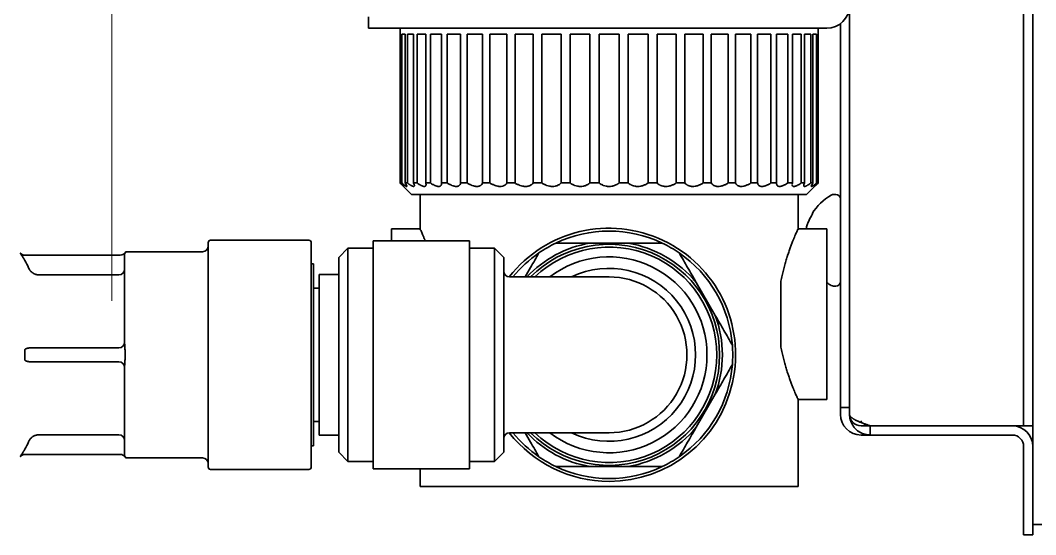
# Model space of a CAD drawing. Extents: x 6569 to 10251, y -294 to 3435.
# Drawn here: x 9313.2 to 9401.8, y 1276.5 to 1321.4 of the extents above; entities that cross this region are included whole.
import ezdxf

# ---------------------------------------------------------------- set-up
doc = ezdxf.new("R2010")
doc.units = 0
doc.header["$LTSCALE"] = 5
doc.layers.get('0').update_dxf_attribs({"linetype": 'CONTINUOUS', "lineweight": 0})
doc.layers.add('1', color=7, linetype='CONTINUOUS', true_color=0xffffff)

msp = doc.modelspace()

# ---------------------------------------------------------------- linework, layer by layer
at = {"color": 6}
msp.add_line((9321.164, 1396.926), (9321.164, 1296.926), dxfattribs=at)
at = {"layer": '1', "color": 7, "linetype": 'Continuous', "lineweight": 35}
for p, q in [((9401.564, 1277.426), (9401.564, 2216.326)), ((9385.564, 1423.726), (9385.564, 1287.026)), ((9400.764, 1421.726), (9400.764, 1288.026)), ((9343.564, 1321.726), (9343.564, 1320.726)), ((9384.764, 1321.126), (9384.764, 1289.626)), ((9375.564, 1320.726), (9343.564, 1320.726)), ((9346.314, 1320.726), (9346.314, 1320.226)), ((9346.314, 1320.226), (9346.377, 1320.226)), ((9346.316, 1307.226), (9346.316, 1320.226)), ((9346.377, 1320.226), (9346.377, 1307.226)), ((9346.461, 1307.226), (9346.461, 1320.226)), ((9346.461, 1320.226), (9346.763, 1320.226)), ((9346.763, 1320.226), (9346.763, 1307.226)), ((9346.958, 1307.226), (9346.958, 1320.226)), ((9346.958, 1320.226), (9347.497, 1320.226)), ((9347.497, 1320.226), (9347.497, 1307.226)), ((9347.798, 1307.226), (9347.798, 1320.226)), ((9347.798, 1320.226), (9348.562, 1320.226)), ((9348.562, 1320.226), (9348.562, 1307.226)), ((9348.964, 1307.226), (9348.964, 1320.226)), ((9348.964, 1320.226), (9349.939, 1320.226)), ((9349.939, 1320.226), (9349.939, 1307.226)), ((9350.434, 1307.226), (9350.434, 1320.226)), ((9350.434, 1320.226), (9351.601, 1320.226)), ((9351.601, 1320.226), (9351.601, 1307.226)), ((9352.179, 1307.226), (9352.179, 1320.226)), ((9352.179, 1320.226), (9353.514, 1320.226)), ((9353.514, 1320.226), (9353.514, 1307.226)), ((9354.165, 1307.226), (9354.165, 1320.226)), ((9354.165, 1320.226), (9355.643, 1320.226)), ((9355.643, 1320.226), (9355.643, 1307.226)), ((9356.354, 1307.226), (9356.354, 1320.226)), ((9356.354, 1320.226), (9357.946, 1320.226)), ((9357.946, 1320.226), (9357.946, 1307.226)), ((9358.702, 1307.226), (9358.702, 1320.226)), ((9358.702, 1320.226), (9360.377, 1320.226)), ((9360.377, 1320.226), (9360.377, 1307.226)), ((9361.164, 1320.226), (9362.89, 1320.226)), ((9361.164, 1307.226), (9361.164, 1320.226)), ((9362.89, 1320.226), (9362.89, 1307.226)), ((9363.693, 1307.226), (9363.693, 1320.226)), ((9363.693, 1320.226), (9365.436, 1320.226)), ((9365.436, 1320.226), (9365.436, 1307.226)), ((9366.238, 1307.226), (9366.238, 1320.226)), ((9366.238, 1320.226), (9367.964, 1320.226)), ((9367.964, 1320.226), (9367.964, 1307.226)), ((9368.751, 1307.226), (9368.751, 1320.226)), ((9368.751, 1320.226), (9370.427, 1320.226)), ((9370.427, 1320.226), (9370.427, 1307.226)), ((9371.183, 1307.226), (9371.183, 1320.226)), ((9371.183, 1320.226), (9372.775, 1320.226)), ((9372.775, 1320.226), (9372.775, 1307.226)), ((9373.485, 1307.226), (9373.485, 1320.226)), ((9373.485, 1320.226), (9374.963, 1320.226)), ((9374.963, 1320.226), (9374.963, 1307.226)), ((9383.564, 1320.726), (9375.564, 1320.726)), ((9375.614, 1307.226), (9375.614, 1320.226)), ((9375.614, 1320.226), (9376.949, 1320.226)), ((9376.949, 1320.226), (9376.949, 1307.226)), ((9377.528, 1307.226), (9377.528, 1320.226)), ((9377.528, 1320.226), (9378.694, 1320.226)), ((9378.694, 1320.226), (9378.694, 1307.226)), ((9379.19, 1307.226), (9379.19, 1320.226)), ((9379.19, 1320.226), (9380.164, 1320.226)), ((9380.164, 1320.226), (9380.164, 1307.226)), ((9380.567, 1307.226), (9380.567, 1320.226)), ((9380.567, 1320.226), (9381.331, 1320.226)), ((9381.331, 1320.226), (9381.331, 1307.226)), ((9381.632, 1307.226), (9381.632, 1320.226)), ((9381.632, 1320.226), (9382.171, 1320.226)), ((9382.171, 1320.226), (9382.171, 1307.226)), ((9382.365, 1307.226), (9382.365, 1320.226)), ((9382.365, 1320.226), (9382.668, 1320.226)), ((9382.668, 1320.226), (9382.668, 1307.226)), ((9382.752, 1307.226), (9382.752, 1320.226)), ((9382.813, 1320.226), (9382.752, 1320.226)), ((9382.813, 1320.226), (9382.813, 1307.226)), ((9382.814, 1320.226), (9382.814, 1320.726)), ((9346.377, 1307.226), (9346.461, 1307.226)), ((9346.452, 1307.089), (9347.314, 1306.226)), ((9346.763, 1307.226), (9346.958, 1307.226)), ((9347.497, 1307.226), (9347.798, 1307.226)), ((9348.562, 1307.226), (9348.964, 1307.226)), ((9349.939, 1307.226), (9350.434, 1307.226)), ((9351.601, 1307.226), (9352.179, 1307.226)), ((9353.514, 1307.226), (9354.165, 1307.226)), ((9355.643, 1307.226), (9356.354, 1307.226)), ((9357.946, 1307.226), (9358.702, 1307.226)), ((9360.377, 1307.226), (9361.164, 1307.226)), ((9362.89, 1307.226), (9363.693, 1307.226)), ((9365.436, 1307.226), (9366.238, 1307.226)), ((9367.964, 1307.226), (9368.751, 1307.226)), ((9370.427, 1307.226), (9371.183, 1307.226)), ((9372.775, 1307.226), (9373.485, 1307.226)), ((9374.963, 1307.226), (9375.614, 1307.226)), ((9376.949, 1307.226), (9377.528, 1307.226)), ((9378.694, 1307.226), (9379.19, 1307.226)), ((9380.164, 1307.226), (9380.567, 1307.226)), ((9381.331, 1307.226), (9381.632, 1307.226)), ((9381.814, 1306.226), (9382.671, 1307.083)), ((9382.171, 1307.226), (9382.365, 1307.226)), ((9382.668, 1307.226), (9382.752, 1307.226)), ((9347.314, 1306.226), (9364.564, 1306.226)), ((9348.064, 1306.226), (9348.064, 1303.13)), ((9364.564, 1306.226), (9381.814, 1306.226)), ((9381.064, 1303.13), (9381.064, 1306.226)), ((9384.364, 1306.226), (9384.164, 1306.226)), ((9382.286, 1304.526), (9382.319, 1304.526)), ((9348.107, 1303.226), (9345.564, 1303.226)), ((9345.564, 1303.226), (9345.564, 1302.176)), ((9383.564, 1303.226), (9381.021, 1303.226)), ((9383.564, 1303.226), (9383.564, 1288.326)), ((9329.564, 1302.026), (9329.564, 1282.426)), ((9338.364, 1302.226), (9329.764, 1302.226)), ((9338.564, 1292.226), (9338.564, 1302.026)), ((9341.764, 1301.526), (9340.964, 1300.726)), ((9341.764, 1301.526), (9341.764, 1282.926)), ((9343.964, 1301.526), (9341.764, 1301.526)), ((9343.964, 1302.176), (9343.964, 1282.276)), ((9352.364, 1302.176), (9343.964, 1302.176)), ((9352.364, 1292.226), (9352.364, 1302.176)), ((9354.564, 1301.526), (9352.364, 1301.526)), ((9354.564, 1282.926), (9354.564, 1301.526)), ((9355.364, 1300.726), (9354.564, 1301.526)), ((9366.23, 1301.976), (9362.899, 1301.976)), ((9313.158, 1301.103), (9313.158, 1301.112)), ((9321.89, 1300.926), (9313.548, 1300.926)), ((9322.264, 1293.282), (9322.264, 1300.963)), ((9322.3, 1301.131), (9322.3, 1301.14)), ((9329.064, 1301.226), (9322.464, 1301.226)), ((9340.964, 1283.726), (9340.964, 1300.726)), ((9355.364, 1292.226), (9355.364, 1300.726)), ((9338.764, 1300.176), (9338.564, 1300.176)), ((9338.764, 1292.226), (9338.764, 1300.176)), ((9321.764, 1299.201), (9314.806, 1299.201)), ((9340.964, 1299.226), (9339.264, 1299.226)), ((9364.564, 1299.026), (9355.864, 1299.026)), ((9339.264, 1298.051), (9338.764, 1298.051)), ((9373.841, 1295.659), (9372.175, 1298.543)), ((9379.564, 1292.903), (9379.564, 1298.649)), ((9384.164, 1298.226), (9384.364, 1298.226)), ((9313.548, 1291.817), (9313.548, 1292.636)), ((9321.764, 1292.826), (9313.991, 1292.826)), ((9322.3, 1292.646), (9322.3, 1291.807)), ((9338.564, 1282.426), (9338.564, 1292.226)), ((9338.764, 1284.276), (9338.764, 1292.226)), ((9352.364, 1282.276), (9352.364, 1292.226)), ((9355.364, 1283.726), (9355.364, 1292.226)), ((9313.991, 1291.626), (9321.764, 1291.626)), ((9322.264, 1283.49), (9322.264, 1291.171)), ((9384.764, 1287.626), (9384.764, 1289.626)), ((9372.175, 1285.909), (9373.841, 1288.793)), ((9381.021, 1288.326), (9383.564, 1288.326)), ((9381.064, 1280.726), (9381.064, 1288.422)), ((9384.764, 1287.126), (9384.764, 1287.626)), ((9385.564, 1287.626), (9384.764, 1287.626)), ((9400.764, 1286.026), (9400.764, 1288.026)), ((9338.764, 1286.401), (9339.264, 1286.401)), ((9384.764, 1287.026), (9384.764, 1287.126)), ((9386.564, 1286.026), (9387.364, 1286.026)), ((9387.364, 1286.026), (9387.364, 1285.226)), ((9387.364, 1286.026), (9399.764, 1286.026)), ((9400.764, 1286.026), (9399.764, 1286.026)), ((9400.764, 1286.026), (9401.564, 1286.026)), ((9314.806, 1285.251), (9321.764, 1285.251)), ((9339.264, 1285.226), (9340.964, 1285.226)), ((9355.864, 1285.426), (9364.564, 1285.426)), ((9386.564, 1285.226), (9387.364, 1285.226)), ((9387.364, 1285.226), (9399.764, 1285.226)), ((9338.564, 1284.276), (9338.764, 1284.276)), ((9400.764, 1284.226), (9400.764, 1278.526)), ((9313.158, 1283.34), (9313.158, 1283.35)), ((9313.548, 1283.526), (9321.89, 1283.526)), ((9322.3, 1283.312), (9322.3, 1283.322)), ((9322.464, 1283.226), (9329.064, 1283.226)), ((9340.964, 1283.726), (9341.764, 1282.926)), ((9341.764, 1282.926), (9343.964, 1282.926)), ((9352.364, 1282.926), (9354.564, 1282.926)), ((9354.564, 1282.926), (9355.364, 1283.726)), ((9329.764, 1282.226), (9338.364, 1282.226)), ((9343.964, 1282.276), (9352.364, 1282.276)), ((9348.064, 1282.276), (9348.064, 1280.726)), ((9362.899, 1282.476), (9366.23, 1282.476)), ((9381.064, 1280.726), (9348.064, 1280.726)), ((9400.764, 1276.526), (9400.764, 1278.526)), ((9401.564, 1277.426), (9401.564, 1276.526)), ((9401.564, 1277.426), (9403.364, 1277.426)), ((9400.764, 1276.526), (9401.564, 1276.526))]:
    msp.add_line(p, q, dxfattribs=at)
for centre, radius, start, end in [((9383.564, 1322.726), 2, 270, 0), ((9386.384, 1302.027), 4.8, 120.30118, 148.41865), ((9384.164, 1305.826), 0.4, 90, 120.30118), ((9384.364, 1305.826), 0.4, 0, 90), ((9364.564, 1292.226), 11.05, 270, 142.01436), ((9364.564, 1292.226), 10.8, 64.52563, 115.47437), ((9329.064, 1301.726), 0.5, 270, 0), ((9329.764, 1302.026), 0.2, 90, 180), ((9338.364, 1302.026), 0.2, 0, 90), ((9364.564, 1292.226), 9.891, 99.69258, 136.56894), ((9364.564, 1292.226), 9.65, 0, 135.20248), ((9364.564, 1292.226), 9.4, 0, 133.6669), ((9364.564, 1292.226), 10.8, 115.47437, 124.52563), ((9364.564, 1292.226), 9.891, 39.69258, 80.30742), ((9364.564, 1292.226), 10.8, 55.47437, 64.52563), ((9313.548, 1301.426), 0.5, 218.8492, 270), ((9321.89, 1301.426), 0.5, 270, 325.15009), ((9322.464, 1301.026), 0.2, 90, 145.15009), ((9364.564, 1292.226), 10.8, 124.52563, 140.97732), ((9364.564, 1292.226), 8.55, 0, 127.31624), ((9364.564, 1292.226), 10.8, 4.52563, 55.47437), ((9364.564, 1292.226), 7.55, 244.24876, 115.75125), ((9355.864, 1299.526), 0.5, 180, 270), ((9364.564, 1292.226), 6.8, 270, 90.00003), ((9386.384, 1302.425), 4.8, 234.01997, 239.69882), ((9384.164, 1298.626), 0.4, 239.69882, 270), ((9384.364, 1298.626), 0.4, 270, 0), ((9364.564, 1292.226), 9.891, 339.69258, 20.30742), ((9321.764, 1293.326), 0.5, 270, 0), ((9364.564, 1292.226), 10.8, 355.47437, 4.52563), ((9364.564, 1292.226), 9.65, 224.79752, 0), ((9364.564, 1292.226), 9.4, 226.3331, 0), ((9364.564, 1292.226), 8.55, 232.68376, 0), ((9321.764, 1291.126), 0.5, 0, 90), ((9364.564, 1292.226), 10.8, 304.52563, 355.47437), ((9386.564, 1287.026), 1.8, 180, 270), ((9386.564, 1287.026), 1, 180, 270), ((9364.564, 1292.226), 9.891, 279.69258, 320.30742), ((9399.764, 1284.226), 1.8, 0, 90), ((9355.864, 1284.926), 0.5, 90, 180), ((9364.564, 1292.226), 11.05, 217.97999, 270), ((9364.564, 1292.226), 10.8, 219.02268, 235.47437), ((9364.564, 1292.226), 9.891, 223.43106, 260.30742), ((9399.764, 1284.226), 1, 0, 90), ((9313.548, 1283.026), 0.5, 90, 141.1508), ((9321.89, 1283.026), 0.5, 34.84991, 90), ((9322.464, 1283.426), 0.2, 214.84991, 270), ((9329.064, 1282.726), 0.5, 0, 90), ((9364.564, 1292.226), 10.8, 235.47437, 244.52563), ((9364.564, 1292.226), 10.8, 295.47437, 304.52563), ((9329.764, 1282.426), 0.2, 180, 270), ((9338.364, 1282.426), 0.2, 270, 0), ((9364.564, 1292.226), 10.8, 244.52563, 295.47437)]:
    msp.add_arc(centre, radius, start, end, dxfattribs=at)
for centre, major_axis, start_param, end_param in [((9321.764, 1299.696), (0.5, 0), -1.570796, 0), ((9321.764, 1284.757), (-0.5, 0), 3.141593, 4.712389)]:
    msp.add_ellipse(centre, major_axis=major_axis, ratio=0.98933, start_param=start_param, end_param=end_param, dxfattribs=at)
for points, knots in [([(9346.316, 1307.226), (9346.359, 1307.182), (9346.399, 1307.142), (9346.453, 1307.088), (9346.47, 1307.071), (9346.494, 1307.047), (9346.502, 1307.039), (9346.517, 1307.024), (9346.524, 1307.017), (9346.558, 1306.984), (9346.58, 1306.963), (9346.604, 1306.941), (9346.611, 1306.936), (9346.618, 1306.93), (9346.62, 1306.929), (9346.623, 1306.927), (9346.624, 1306.926), (9346.628, 1306.926), (9346.624, 1306.933), (9346.611, 1306.951), (9346.608, 1306.955), (9346.601, 1306.964), (9346.59, 1306.979), (9346.576, 1306.996), (9346.553, 1307.023), (9346.541, 1307.038), (9346.514, 1307.07), (9346.499, 1307.087), (9346.451, 1307.142), (9346.416, 1307.182), (9346.377, 1307.226)], [0, 0, 0, 0, 0.125, 0.125, 0.1875, 0.1875, 0.21875, 0.21875, 0.25, 0.25, 0.375, 0.375, 0.4375, 0.4375, 0.46875, 0.46875, 0.5, 0.5, 0.625, 0.625, 0.65625, 0.65625, 0.6875, 0.75, 0.75, 0.8125, 0.8125, 0.875, 0.875, 1, 1, 1, 1]), ([(9346.461, 1307.226), (9346.511, 1307.182), (9346.559, 1307.142), (9346.626, 1307.088), (9346.647, 1307.071), (9346.678, 1307.047), (9346.689, 1307.039), (9346.709, 1307.024), (9346.718, 1307.017), (9346.765, 1306.984), (9346.797, 1306.963), (9346.837, 1306.941), (9346.85, 1306.936), (9346.865, 1306.93), (9346.87, 1306.929), (9346.879, 1306.927), (9346.883, 1306.926), (9346.901, 1306.926), (9346.909, 1306.933), (9346.91, 1306.951), (9346.91, 1306.955), (9346.909, 1306.964), (9346.906, 1306.979), (9346.899, 1306.996), (9346.888, 1307.023), (9346.88, 1307.038), (9346.863, 1307.07), (9346.853, 1307.087), (9346.82, 1307.142), (9346.794, 1307.182), (9346.763, 1307.226)], [0, 0, 0, 0, 0.125, 0.125, 0.1875, 0.1875, 0.21875, 0.21875, 0.25, 0.25, 0.375, 0.375, 0.4375, 0.4375, 0.46875, 0.46875, 0.5, 0.5, 0.625, 0.625, 0.65625, 0.65625, 0.6875, 0.75, 0.75, 0.8125, 0.8125, 0.875, 0.875, 1, 1, 1, 1]), ([(9346.958, 1307.226), (9347.015, 1307.182), (9347.069, 1307.142), (9347.148, 1307.088), (9347.174, 1307.071), (9347.211, 1307.047), (9347.224, 1307.039), (9347.248, 1307.024), (9347.26, 1307.017), (9347.318, 1306.984), (9347.36, 1306.963), (9347.416, 1306.941), (9347.433, 1306.936), (9347.457, 1306.93), (9347.465, 1306.929), (9347.479, 1306.927), (9347.486, 1306.926), (9347.518, 1306.926), (9347.537, 1306.933), (9347.552, 1306.951), (9347.555, 1306.955), (9347.559, 1306.964), (9347.565, 1306.979), (9347.567, 1306.996), (9347.566, 1307.023), (9347.564, 1307.038), (9347.557, 1307.07), (9347.553, 1307.087), (9347.535, 1307.142), (9347.518, 1307.182), (9347.497, 1307.226)], [0, 0, 0, 0, 0.125, 0.125, 0.1875, 0.1875, 0.21875, 0.21875, 0.25, 0.25, 0.375, 0.375, 0.4375, 0.4375, 0.46875, 0.46875, 0.5, 0.5, 0.625, 0.625, 0.65625, 0.65625, 0.6875, 0.75, 0.75, 0.8125, 0.8125, 0.875, 0.875, 1, 1, 1, 1]), ([(9347.798, 1307.226), (9347.86, 1307.182), (9347.921, 1307.142), (9348.009, 1307.088), (9348.039, 1307.071), (9348.082, 1307.047), (9348.096, 1307.039), (9348.124, 1307.024), (9348.138, 1307.017), (9348.207, 1306.984), (9348.258, 1306.963), (9348.328, 1306.941), (9348.35, 1306.936), (9348.382, 1306.93), (9348.392, 1306.929), (9348.412, 1306.927), (9348.421, 1306.926), (9348.466, 1306.926), (9348.496, 1306.933), (9348.526, 1306.951), (9348.531, 1306.955), (9348.541, 1306.964), (9348.555, 1306.979), (9348.565, 1306.996), (9348.575, 1307.023), (9348.579, 1307.038), (9348.583, 1307.07), (9348.583, 1307.087), (9348.581, 1307.142), (9348.574, 1307.182), (9348.562, 1307.226)], [0, 0, 0, 0, 0.125, 0.125, 0.1875, 0.1875, 0.21875, 0.21875, 0.25, 0.25, 0.375, 0.375, 0.4375, 0.4375, 0.46875, 0.46875, 0.5, 0.5, 0.625, 0.625, 0.65625, 0.65625, 0.6875, 0.75, 0.75, 0.8125, 0.8125, 0.875, 0.875, 1, 1, 1, 1]), ([(9348.964, 1307.226), (9349.03, 1307.182), (9349.096, 1307.142), (9349.193, 1307.088), (9349.225, 1307.071), (9349.273, 1307.047), (9349.289, 1307.039), (9349.321, 1307.024), (9349.336, 1307.017), (9349.414, 1306.984), (9349.473, 1306.963), (9349.556, 1306.941), (9349.583, 1306.936), (9349.622, 1306.93), (9349.634, 1306.929), (9349.659, 1306.927), (9349.671, 1306.926), (9349.728, 1306.926), (9349.768, 1306.933), (9349.811, 1306.951), (9349.819, 1306.955), (9349.835, 1306.964), (9349.857, 1306.979), (9349.875, 1306.996), (9349.895, 1307.023), (9349.904, 1307.038), (9349.919, 1307.07), (9349.925, 1307.087), (9349.938, 1307.142), (9349.941, 1307.182), (9349.939, 1307.226)], [0, 0, 0, 0, 0.125, 0.125, 0.1875, 0.1875, 0.21875, 0.21875, 0.25, 0.25, 0.375, 0.375, 0.4375, 0.4375, 0.46875, 0.46875, 0.5, 0.5, 0.625, 0.625, 0.65625, 0.65625, 0.6875, 0.75, 0.75, 0.8125, 0.8125, 0.875, 0.875, 1, 1, 1, 1]), ([(9350.434, 1307.226), (9350.503, 1307.182), (9350.572, 1307.142), (9350.676, 1307.088), (9350.71, 1307.071), (9350.762, 1307.047), (9350.779, 1307.039), (9350.814, 1307.024), (9350.831, 1307.017), (9350.916, 1306.984), (9350.981, 1306.963), (9351.076, 1306.941), (9351.107, 1306.936), (9351.152, 1306.93), (9351.167, 1306.929), (9351.196, 1306.927), (9351.21, 1306.926), (9351.279, 1306.926), (9351.329, 1306.933), (9351.384, 1306.951), (9351.395, 1306.955), (9351.415, 1306.964), (9351.444, 1306.979), (9351.47, 1306.996), (9351.501, 1307.023), (9351.515, 1307.038), (9351.54, 1307.07), (9351.551, 1307.087), (9351.58, 1307.142), (9351.593, 1307.182), (9351.601, 1307.226)], [0, 0, 0, 0, 0.125, 0.125, 0.1875, 0.1875, 0.21875, 0.21875, 0.25, 0.25, 0.375, 0.375, 0.4375, 0.4375, 0.46875, 0.46875, 0.5, 0.5, 0.625, 0.625, 0.65625, 0.65625, 0.6875, 0.75, 0.75, 0.8125, 0.8125, 0.875, 0.875, 1, 1, 1, 1]), ([(9352.179, 1307.226), (9352.25, 1307.182), (9352.321, 1307.142), (9352.429, 1307.088), (9352.465, 1307.071), (9352.519, 1307.047), (9352.538, 1307.039), (9352.574, 1307.024), (9352.593, 1307.017), (9352.683, 1306.984), (9352.755, 1306.963), (9352.859, 1306.941), (9352.893, 1306.936), (9352.944, 1306.93), (9352.961, 1306.929), (9352.993, 1306.927), (9353.009, 1306.926), (9353.088, 1306.926), (9353.146, 1306.933), (9353.213, 1306.951), (9353.226, 1306.955), (9353.251, 1306.964), (9353.288, 1306.979), (9353.321, 1306.996), (9353.361, 1307.023), (9353.38, 1307.038), (9353.415, 1307.07), (9353.431, 1307.087), (9353.474, 1307.142), (9353.497, 1307.182), (9353.514, 1307.226)], [0, 0, 0, 0, 0.125, 0.125, 0.1875, 0.1875, 0.21875, 0.21875, 0.25, 0.25, 0.375, 0.375, 0.4375, 0.4375, 0.46875, 0.46875, 0.5, 0.5, 0.625, 0.625, 0.65625, 0.65625, 0.6875, 0.75, 0.75, 0.8125, 0.8125, 0.875, 0.875, 1, 1, 1, 1]), ([(9354.165, 1307.226), (9354.236, 1307.182), (9354.308, 1307.142), (9354.418, 1307.088), (9354.455, 1307.071), (9354.511, 1307.047), (9354.53, 1307.039), (9354.568, 1307.024), (9354.587, 1307.017), (9354.682, 1306.984), (9354.758, 1306.963), (9354.869, 1306.941), (9354.906, 1306.936), (9354.962, 1306.93), (9354.98, 1306.929), (9355.016, 1306.927), (9355.034, 1306.926), (9355.121, 1306.926), (9355.186, 1306.933), (9355.263, 1306.951), (9355.278, 1306.955), (9355.308, 1306.964), (9355.351, 1306.979), (9355.39, 1306.996), (9355.44, 1307.023), (9355.463, 1307.038), (9355.507, 1307.07), (9355.528, 1307.087), (9355.584, 1307.142), (9355.616, 1307.182), (9355.643, 1307.226)], [0, 0, 0, 0, 0.125, 0.125, 0.1875, 0.1875, 0.21875, 0.21875, 0.25, 0.25, 0.375, 0.375, 0.4375, 0.4375, 0.46875, 0.46875, 0.5, 0.5, 0.625, 0.625, 0.65625, 0.65625, 0.6875, 0.75, 0.75, 0.8125, 0.8125, 0.875, 0.875, 1, 1, 1, 1]), ([(9356.354, 1307.226), (9356.423, 1307.182), (9356.494, 1307.142), (9356.604, 1307.088), (9356.642, 1307.071), (9356.699, 1307.047), (9356.718, 1307.039), (9356.757, 1307.024), (9356.776, 1307.017), (9356.874, 1306.984), (9356.951, 1306.963), (9357.069, 1306.941), (9357.108, 1306.936), (9357.166, 1306.93), (9357.186, 1306.929), (9357.224, 1306.927), (9357.243, 1306.926), (9357.337, 1306.926), (9357.409, 1306.933), (9357.495, 1306.951), (9357.511, 1306.955), (9357.544, 1306.964), (9357.593, 1306.979), (9357.638, 1306.996), (9357.695, 1307.023), (9357.723, 1307.038), (9357.775, 1307.07), (9357.8, 1307.087), (9357.869, 1307.142), (9357.91, 1307.182), (9357.946, 1307.226)], [0, 0, 0, 0, 0.125, 0.125, 0.1875, 0.1875, 0.21875, 0.21875, 0.25, 0.25, 0.375, 0.375, 0.4375, 0.4375, 0.46875, 0.46875, 0.5, 0.5, 0.625, 0.625, 0.65625, 0.65625, 0.6875, 0.75, 0.75, 0.8125, 0.8125, 0.875, 0.875, 1, 1, 1, 1]), ([(9358.702, 1307.226), (9358.768, 1307.182), (9358.838, 1307.142), (9358.946, 1307.088), (9358.983, 1307.071), (9359.04, 1307.047), (9359.059, 1307.039), (9359.098, 1307.024), (9359.117, 1307.017), (9359.215, 1306.984), (9359.294, 1306.963), (9359.414, 1306.941), (9359.454, 1306.936), (9359.515, 1306.93), (9359.535, 1306.929), (9359.576, 1306.927), (9359.596, 1306.926), (9359.694, 1306.926), (9359.771, 1306.933), (9359.863, 1306.951), (9359.882, 1306.955), (9359.918, 1306.964), (9359.97, 1306.979), (9360.02, 1306.996), (9360.085, 1307.023), (9360.116, 1307.038), (9360.176, 1307.07), (9360.204, 1307.087), (9360.285, 1307.142), (9360.334, 1307.182), (9360.377, 1307.226)], [0, 0, 0, 0, 0.125, 0.125, 0.1875, 0.1875, 0.21875, 0.21875, 0.25, 0.25, 0.375, 0.375, 0.4375, 0.4375, 0.46875, 0.46875, 0.5, 0.5, 0.625, 0.625, 0.65625, 0.65625, 0.6875, 0.75, 0.75, 0.8125, 0.8125, 0.875, 0.875, 1, 1, 1, 1]), ([(9361.164, 1307.226), (9361.227, 1307.182), (9361.293, 1307.142), (9361.397, 1307.088), (9361.433, 1307.071), (9361.488, 1307.047), (9361.507, 1307.039), (9361.545, 1307.024), (9361.564, 1307.017), (9361.66, 1306.984), (9361.738, 1306.963), (9361.859, 1306.941), (9361.9, 1306.936), (9361.962, 1306.93), (9361.983, 1306.929), (9362.024, 1306.927), (9362.044, 1306.926), (9362.146, 1306.926), (9362.226, 1306.933), (9362.324, 1306.951), (9362.343, 1306.955), (9362.381, 1306.964), (9362.438, 1306.979), (9362.492, 1306.996), (9362.561, 1307.023), (9362.595, 1307.038), (9362.661, 1307.07), (9362.693, 1307.087), (9362.784, 1307.142), (9362.839, 1307.182), (9362.89, 1307.226)], [0, 0, 0, 0, 0.125, 0.125, 0.1875, 0.1875, 0.21875, 0.21875, 0.25, 0.25, 0.375, 0.375, 0.4375, 0.4375, 0.46875, 0.46875, 0.5, 0.5, 0.625, 0.625, 0.65625, 0.65625, 0.6875, 0.75, 0.75, 0.8125, 0.8125, 0.875, 0.875, 1, 1, 1, 1]), ([(9363.693, 1307.226), (9363.75, 1307.182), (9363.811, 1307.142), (9363.91, 1307.088), (9363.944, 1307.071), (9363.996, 1307.047), (9364.014, 1307.039), (9364.05, 1307.024), (9364.069, 1307.017), (9364.161, 1306.984), (9364.238, 1306.963), (9364.357, 1306.941), (9364.398, 1306.936), (9364.459, 1306.93), (9364.48, 1306.929), (9364.522, 1306.927), (9364.543, 1306.926), (9364.647, 1306.926), (9364.728, 1306.933), (9364.848, 1306.955), (9364.887, 1306.964), (9364.946, 1306.979), (9364.965, 1306.985), (9365.003, 1306.997), (9365.022, 1307.003), (9365.114, 1307.037), (9365.184, 1307.069), (9365.267, 1307.114), (9365.283, 1307.124), (9365.315, 1307.143), (9365.362, 1307.173), (9365.407, 1307.204), (9365.436, 1307.226)], [0, 0, 0, 0, 0.125, 0.125, 0.1875, 0.1875, 0.21875, 0.21875, 0.25, 0.25, 0.375, 0.375, 0.4375, 0.4375, 0.46875, 0.46875, 0.5, 0.5, 0.625, 0.625, 0.6875, 0.6875, 0.71875, 0.71875, 0.75, 0.75, 0.875, 0.875, 0.90625, 0.90625, 0.9375, 1, 1, 1, 1]), ([(9366.238, 1307.226), (9366.289, 1307.182), (9366.345, 1307.142), (9366.435, 1307.088), (9366.466, 1307.071), (9366.515, 1307.047), (9366.532, 1307.039), (9366.566, 1307.024), (9366.583, 1307.017), (9366.671, 1306.984), (9366.744, 1306.963), (9366.859, 1306.941), (9366.899, 1306.936), (9366.959, 1306.93), (9366.98, 1306.929), (9367.02, 1306.927), (9367.041, 1306.926), (9367.143, 1306.926), (9367.224, 1306.933), (9367.326, 1306.951), (9367.347, 1306.955), (9367.387, 1306.964), (9367.447, 1306.979), (9367.506, 1306.996), (9367.583, 1307.023), (9367.621, 1307.038), (9367.695, 1307.07), (9367.731, 1307.087), (9367.836, 1307.142), (9367.902, 1307.182), (9367.964, 1307.226)], [0, 0, 0, 0, 0.125, 0.125, 0.1875, 0.1875, 0.21875, 0.21875, 0.25, 0.25, 0.375, 0.375, 0.4375, 0.4375, 0.46875, 0.46875, 0.5, 0.5, 0.625, 0.625, 0.65625, 0.65625, 0.6875, 0.75, 0.75, 0.8125, 0.8125, 0.875, 0.875, 1, 1, 1, 1]), ([(9368.751, 1307.226), (9368.795, 1307.182), (9368.844, 1307.142), (9368.924, 1307.088), (9368.952, 1307.071), (9368.997, 1307.047), (9369.012, 1307.039), (9369.043, 1307.024), (9369.059, 1307.017), (9369.139, 1306.984), (9369.208, 1306.963), (9369.317, 1306.941), (9369.354, 1306.936), (9369.412, 1306.93), (9369.432, 1306.929), (9369.471, 1306.927), (9369.491, 1306.926), (9369.59, 1306.926), (9369.67, 1306.933), (9369.772, 1306.951), (9369.792, 1306.955), (9369.832, 1306.964), (9369.893, 1306.979), (9369.952, 1306.996), (9370.03, 1307.023), (9370.068, 1307.038), (9370.144, 1307.07), (9370.182, 1307.087), (9370.291, 1307.142), (9370.36, 1307.182), (9370.427, 1307.226)], [0, 0, 0, 0, 0.125, 0.125, 0.1875, 0.1875, 0.21875, 0.21875, 0.25, 0.25, 0.375, 0.375, 0.4375, 0.4375, 0.46875, 0.46875, 0.5, 0.5, 0.625, 0.625, 0.65625, 0.65625, 0.6875, 0.75, 0.75, 0.8125, 0.8125, 0.875, 0.875, 1, 1, 1, 1]), ([(9371.183, 1307.226), (9371.218, 1307.182), (9371.259, 1307.142), (9371.328, 1307.088), (9371.353, 1307.071), (9371.392, 1307.047), (9371.405, 1307.039), (9371.433, 1307.024), (9371.447, 1307.017), (9371.519, 1306.984), (9371.581, 1306.963), (9371.682, 1306.941), (9371.717, 1306.936), (9371.771, 1306.93), (9371.79, 1306.929), (9371.827, 1306.927), (9371.845, 1306.926), (9371.939, 1306.926), (9372.016, 1306.933), (9372.115, 1306.951), (9372.135, 1306.955), (9372.175, 1306.964), (9372.234, 1306.979), (9372.293, 1306.996), (9372.37, 1307.023), (9372.409, 1307.038), (9372.486, 1307.07), (9372.523, 1307.087), (9372.634, 1307.142), (9372.706, 1307.182), (9372.775, 1307.226)], [0, 0, 0, 0, 0.125, 0.125, 0.1875, 0.1875, 0.21875, 0.21875, 0.25, 0.25, 0.375, 0.375, 0.4375, 0.4375, 0.46875, 0.46875, 0.5, 0.5, 0.625, 0.625, 0.65625, 0.65625, 0.6875, 0.75, 0.75, 0.8125, 0.8125, 0.875, 0.875, 1, 1, 1, 1]), ([(9373.485, 1307.226), (9373.512, 1307.182), (9373.544, 1307.142), (9373.601, 1307.088), (9373.621, 1307.071), (9373.654, 1307.047), (9373.665, 1307.039), (9373.689, 1307.024), (9373.701, 1307.017), (9373.763, 1306.984), (9373.817, 1306.963), (9373.908, 1306.941), (9373.94, 1306.936), (9373.989, 1306.93), (9374.006, 1306.929), (9374.041, 1306.927), (9374.058, 1306.926), (9374.145, 1306.926), (9374.218, 1306.933), (9374.312, 1306.951), (9374.331, 1306.955), (9374.369, 1306.964), (9374.426, 1306.979), (9374.483, 1306.996), (9374.559, 1307.023), (9374.597, 1307.038), (9374.673, 1307.07), (9374.71, 1307.087), (9374.821, 1307.142), (9374.893, 1307.182), (9374.963, 1307.226)], [0, 0, 0, 0, 0.125, 0.125, 0.1875, 0.1875, 0.21875, 0.21875, 0.25, 0.25, 0.375, 0.375, 0.4375, 0.4375, 0.46875, 0.46875, 0.5, 0.5, 0.625, 0.625, 0.65625, 0.65625, 0.6875, 0.75, 0.75, 0.8125, 0.8125, 0.875, 0.875, 1, 1, 1, 1]), ([(9375.614, 1307.226), (9375.632, 1307.182), (9375.655, 1307.142), (9375.697, 1307.088), (9375.713, 1307.071), (9375.739, 1307.047), (9375.748, 1307.039), (9375.767, 1307.024), (9375.777, 1307.017), (9375.828, 1306.984), (9375.874, 1306.963), (9375.953, 1306.941), (9375.98, 1306.936), (9376.024, 1306.93), (9376.04, 1306.929), (9376.07, 1306.927), (9376.086, 1306.926), (9376.164, 1306.926), (9376.231, 1306.933), (9376.319, 1306.951), (9376.337, 1306.955), (9376.372, 1306.964), (9376.426, 1306.979), (9376.48, 1306.996), (9376.553, 1307.023), (9376.589, 1307.038), (9376.663, 1307.07), (9376.699, 1307.087), (9376.808, 1307.142), (9376.879, 1307.182), (9376.949, 1307.226)], [0, 0, 0, 0, 0.125, 0.125, 0.1875, 0.1875, 0.21875, 0.21875, 0.25, 0.25, 0.375, 0.375, 0.4375, 0.4375, 0.46875, 0.46875, 0.5, 0.5, 0.625, 0.625, 0.65625, 0.65625, 0.6875, 0.75, 0.75, 0.8125, 0.8125, 0.875, 0.875, 1, 1, 1, 1]), ([(9377.528, 1307.226), (9377.536, 1307.182), (9377.549, 1307.142), (9377.577, 1307.088), (9377.588, 1307.071), (9377.607, 1307.047), (9377.613, 1307.039), (9377.627, 1307.024), (9377.635, 1307.017), (9377.674, 1306.984), (9377.71, 1306.963), (9377.775, 1306.941), (9377.799, 1306.936), (9377.836, 1306.93), (9377.849, 1306.929), (9377.876, 1306.927), (9377.889, 1306.926), (9377.958, 1306.926), (9378.017, 1306.933), (9378.097, 1306.951), (9378.113, 1306.955), (9378.146, 1306.964), (9378.195, 1306.979), (9378.246, 1306.996), (9378.314, 1307.023), (9378.348, 1307.038), (9378.418, 1307.07), (9378.452, 1307.087), (9378.556, 1307.142), (9378.625, 1307.182), (9378.694, 1307.226)], [0, 0, 0, 0, 0.125, 0.125, 0.1875, 0.1875, 0.21875, 0.21875, 0.25, 0.25, 0.375, 0.375, 0.4375, 0.4375, 0.46875, 0.46875, 0.5, 0.5, 0.625, 0.625, 0.65625, 0.65625, 0.6875, 0.75, 0.75, 0.8125, 0.8125, 0.875, 0.875, 1, 1, 1, 1]), ([(9379.19, 1307.226), (9379.188, 1307.182), (9379.191, 1307.142), (9379.204, 1307.088), (9379.209, 1307.071), (9379.22, 1307.047), (9379.224, 1307.039), (9379.233, 1307.024), (9379.238, 1307.017), (9379.264, 1306.984), (9379.291, 1306.963), (9379.341, 1306.941), (9379.36, 1306.936), (9379.39, 1306.93), (9379.4, 1306.929), (9379.422, 1306.927), (9379.433, 1306.926), (9379.491, 1306.926), (9379.542, 1306.933), (9379.612, 1306.951), (9379.626, 1306.955), (9379.655, 1306.964), (9379.699, 1306.979), (9379.745, 1306.996), (9379.807, 1307.023), (9379.838, 1307.038), (9379.903, 1307.07), (9379.935, 1307.087), (9380.033, 1307.142), (9380.098, 1307.182), (9380.164, 1307.226)], [0, 0, 0, 0, 0.125, 0.125, 0.1875, 0.1875, 0.21875, 0.21875, 0.25, 0.25, 0.375, 0.375, 0.4375, 0.4375, 0.46875, 0.46875, 0.5, 0.5, 0.625, 0.625, 0.65625, 0.65625, 0.6875, 0.75, 0.75, 0.8125, 0.8125, 0.875, 0.875, 1, 1, 1, 1]), ([(9380.567, 1307.226), (9380.555, 1307.182), (9380.548, 1307.142), (9380.546, 1307.101), (9380.546, 1307.096), (9380.546, 1307.092)], [0, 0, 0, 0, 0.882687, 0.882687, 1, 1, 1, 1]), ([(9380.552, 1307.03), (9380.554, 1307.023), (9380.556, 1307.017), (9380.569, 1306.984), (9380.585, 1306.963), (9380.619, 1306.941), (9380.632, 1306.936), (9380.655, 1306.93), (9380.663, 1306.929), (9380.679, 1306.927), (9380.688, 1306.926), (9380.733, 1306.926), (9380.775, 1306.933), (9380.834, 1306.951), (9380.846, 1306.955), (9380.871, 1306.964), (9380.909, 1306.979), (9380.948, 1306.996), (9381.003, 1307.023), (9381.031, 1307.038), (9381.089, 1307.07), (9381.119, 1307.087), (9381.208, 1307.142), (9381.269, 1307.182), (9381.331, 1307.226)], [0, 0, 0, 0, 0.037995, 0.037995, 0.198329, 0.198329, 0.278496, 0.278496, 0.31858, 0.31858, 0.358663, 0.358663, 0.518997, 0.518997, 0.559081, 0.559081, 0.599164, 0.679332, 0.679332, 0.759499, 0.759499, 0.839666, 0.839666, 1, 1, 1, 1]), ([(9381.632, 1307.226), (9381.611, 1307.182), (9381.594, 1307.142), (9381.576, 1307.088), (9381.571, 1307.071), (9381.566, 1307.047), (9381.565, 1307.039), (9381.563, 1307.024), (9381.563, 1307.017), (9381.562, 1306.984), (9381.567, 1306.963), (9381.585, 1306.941), (9381.593, 1306.936), (9381.607, 1306.93), (9381.612, 1306.929), (9381.623, 1306.927), (9381.629, 1306.926), (9381.661, 1306.926), (9381.692, 1306.933), (9381.739, 1306.951), (9381.749, 1306.955), (9381.769, 1306.964), (9381.8, 1306.979), (9381.833, 1306.996), (9381.88, 1307.023), (9381.904, 1307.038), (9381.954, 1307.07), (9381.98, 1307.087), (9382.059, 1307.142), (9382.114, 1307.182), (9382.171, 1307.226)], [0, 0, 0, 0, 0.125, 0.125, 0.1875, 0.1875, 0.21875, 0.21875, 0.25, 0.25, 0.375, 0.375, 0.4375, 0.4375, 0.46875, 0.46875, 0.5, 0.5, 0.625, 0.625, 0.65625, 0.65625, 0.6875, 0.75, 0.75, 0.8125, 0.8125, 0.875, 0.875, 1, 1, 1, 1]), ([(9382.365, 1307.226), (9382.335, 1307.182), (9382.308, 1307.142), (9382.276, 1307.088), (9382.266, 1307.071), (9382.253, 1307.047), (9382.249, 1307.039), (9382.242, 1307.024), (9382.238, 1307.017), (9382.224, 1306.984), (9382.218, 1306.963), (9382.219, 1306.941), (9382.221, 1306.936), (9382.227, 1306.93), (9382.229, 1306.929), (9382.235, 1306.927), (9382.238, 1306.926), (9382.256, 1306.926), (9382.276, 1306.933), (9382.31, 1306.951), (9382.317, 1306.955), (9382.332, 1306.964), (9382.356, 1306.979), (9382.382, 1306.996), (9382.419, 1307.023), (9382.439, 1307.038), (9382.481, 1307.07), (9382.502, 1307.087), (9382.57, 1307.142), (9382.617, 1307.182), (9382.668, 1307.226)], [0, 0, 0, 0, 0.125, 0.125, 0.1875, 0.1875, 0.21875, 0.21875, 0.25, 0.25, 0.375, 0.375, 0.4375, 0.4375, 0.46875, 0.46875, 0.5, 0.5, 0.625, 0.625, 0.65625, 0.65625, 0.6875, 0.75, 0.75, 0.8125, 0.8125, 0.875, 0.875, 1, 1, 1, 1]), ([(9382.752, 1307.226), (9382.713, 1307.182), (9382.678, 1307.142), (9382.63, 1307.088), (9382.616, 1307.071), (9382.595, 1307.047), (9382.589, 1307.039), (9382.576, 1307.024), (9382.57, 1307.017), (9382.542, 1306.984), (9382.526, 1306.963), (9382.51, 1306.941), (9382.506, 1306.936), (9382.503, 1306.93), (9382.503, 1306.929), (9382.502, 1306.927), (9382.503, 1306.926), (9382.506, 1306.926), (9382.516, 1306.933), (9382.536, 1306.951), (9382.54, 1306.955), (9382.55, 1306.964), (9382.565, 1306.979), (9382.584, 1306.996), (9382.611, 1307.023), (9382.626, 1307.038), (9382.658, 1307.07), (9382.676, 1307.087), (9382.73, 1307.142), (9382.77, 1307.182), (9382.813, 1307.226)], [0, 0, 0, 0, 0.125, 0.125, 0.1875, 0.1875, 0.21875, 0.21875, 0.25, 0.25, 0.375, 0.375, 0.4375, 0.4375, 0.46875, 0.46875, 0.5, 0.5, 0.625, 0.625, 0.65625, 0.65625, 0.6875, 0.75, 0.75, 0.8125, 0.8125, 0.875, 0.875, 1, 1, 1, 1]), ([(9382.319, 1304.526), (9382.195, 1304.323), (9382.087, 1304.113), (9381.949, 1303.788), (9381.907, 1303.678), (9381.832, 1303.455), (9381.798, 1303.341), (9381.769, 1303.226)], [0, 0, 0, 0, 0.5, 0.5, 0.75, 0.75, 1, 1, 1, 1]), ([(9348.064, 1303.226), (9348.064, 1303.226), (9348.07, 1303.213), (9348.089, 1303.172), (9348.104, 1303.137), (9348.108, 1303.13), (9348.115, 1303.114), (9348.118, 1303.106), (9348.13, 1303.08), (9348.138, 1303.061), (9348.165, 1303), (9348.207, 1302.905), (9348.285, 1302.724), (9348.347, 1302.579), (9348.396, 1302.46), (9348.413, 1302.419), (9348.439, 1302.355), (9348.448, 1302.334), (9348.466, 1302.29), (9348.484, 1302.245), (9348.502, 1302.199), (9348.511, 1302.176)], [0, 0, 0, 0, 0.0623656, 0.1248746, 0.1248746, 0.1405018, 0.1405018, 0.156129, 0.156129, 0.1873835, 0.1873835, 0.2498925, 0.3124014, 0.3749104, 0.3749104, 0.4061649, 0.4061649, 0.4217921, 0.4217921, 0.4374194, 0.4529071, 0.4529071, 0.4529071, 0.4529071]), ([(9379.564, 1298.649), (9379.597, 1298.819), (9379.632, 1298.985), (9379.704, 1299.309), (9379.779, 1299.626), (9379.9, 1300.078), (9379.985, 1300.365), (9380.049, 1300.574), (9380.07, 1300.643), (9380.103, 1300.746), (9380.114, 1300.779), (9380.135, 1300.846), (9380.189, 1301.012), (9380.286, 1301.296), (9380.412, 1301.644), (9380.533, 1301.962), (9380.609, 1302.154), (9380.654, 1302.267), (9380.663, 1302.29), (9380.681, 1302.334), (9380.69, 1302.355), (9380.716, 1302.419), (9380.733, 1302.46), (9380.782, 1302.579), (9380.843, 1302.723), (9380.921, 1302.903), (9380.963, 1302.998), (9380.999, 1303.08), (9381.014, 1303.115), (9381.03, 1303.15), (9381.033, 1303.156), (9381.038, 1303.168), (9381.046, 1303.185), (9381.052, 1303.198), (9381.061, 1303.219), (9381.064, 1303.226), (9381.064, 1303.226), (9381.064, 1303.226)], [0, 0, 0, 0, 0.062473, 0.062473, 0.124946, 0.187419, 0.249892, 0.249892, 0.281128, 0.281128, 0.296746, 0.296746, 0.312365, 0.374837, 0.43731, 0.499783, 0.562256, 0.562256, 0.577874, 0.577874, 0.593493, 0.593493, 0.624729, 0.624729, 0.687202, 0.749675, 0.812148, 0.812148, 0.874621, 0.874621, 0.890239, 0.890239, 0.905857, 0.937094, 0.937094, 0.999567, 1, 1, 1, 1]), ([(9359.919, 1301.976), (9360.41, 1301.976), (9360.903, 1301.976), (9361.896, 1301.976), (9362.396, 1301.976), (9362.899, 1301.976)], [0, 0, 0, 0, 0.5, 0.5, 1, 1, 1, 1]), ([(9366.23, 1301.976), (9366.733, 1301.976), (9367.233, 1301.976), (9368.226, 1301.976), (9368.719, 1301.976), (9369.21, 1301.976)], [0, 0, 0, 0, 0.5, 0.5, 1, 1, 1, 1]), ([(9313.562, 1300.463), (9313.538, 1300.503), (9313.515, 1300.542), (9313.48, 1300.599), (9313.468, 1300.618), (9313.451, 1300.646), (9313.445, 1300.655), (9313.433, 1300.674), (9313.428, 1300.683), (9313.399, 1300.729), (9313.376, 1300.764), (9313.344, 1300.814), (9313.334, 1300.83), (9313.318, 1300.854), (9313.313, 1300.862), (9313.303, 1300.877), (9313.298, 1300.885), (9313.273, 1300.922), (9313.255, 1300.95), (9313.231, 1300.986), (9313.223, 1300.998), (9313.212, 1301.014), (9313.209, 1301.02), (9313.202, 1301.03), (9313.199, 1301.035), (9313.184, 1301.057), (9313.175, 1301.072), (9313.165, 1301.088), (9313.162, 1301.093), (9313.159, 1301.099), (9313.158, 1301.102), (9313.158, 1301.103)], [0, 0, 0, 0, 0.125, 0.125, 0.1875, 0.1875, 0.21875, 0.21875, 0.25, 0.25, 0.375, 0.375, 0.4375, 0.4375, 0.46875, 0.46875, 0.5, 0.5, 0.625, 0.625, 0.6875, 0.6875, 0.71875, 0.71875, 0.75, 0.75, 0.875, 0.875, 0.9375, 0.9375, 1, 1, 1, 1]), ([(9322.3, 1301.131), (9322.3, 1301.128), (9322.299, 1301.123), (9322.295, 1301.112), (9322.294, 1301.107), (9322.29, 1301.098), (9322.288, 1301.092), (9322.284, 1301.079), (9322.282, 1301.072), (9322.277, 1301.056), (9322.275, 1301.048), (9322.271, 1301.028), (9322.269, 1301.017), (9322.266, 1300.999), (9322.266, 1300.992), (9322.265, 1300.978), (9322.264, 1300.971), (9322.264, 1300.963)], [0, 0, 0, 0, 0.25, 0.25, 0.375, 0.375, 0.5, 0.5, 0.625, 0.625, 0.75, 0.75, 0.875, 0.875, 0.9375, 0.9375, 1, 1, 1, 1]), ([(9357.234, 1299.03), (9357.391, 1299.302), (9357.547, 1299.572), (9357.951, 1300.272), (9358.198, 1300.699), (9358.443, 1301.124)], [0, 0, 0, 0, 0.385324, 0.385324, 1, 1, 1, 1]), ([(9370.686, 1301.124), (9370.931, 1300.699), (9371.177, 1300.272), (9371.674, 1299.412), (9371.924, 1298.979), (9372.175, 1298.543)], [0, 0, 0, 0, 0.5, 0.5, 1, 1, 1, 1]), ([(9314.806, 1299.201), (9314.757, 1299.201), (9314.707, 1299.205), (9314.634, 1299.215), (9314.61, 1299.22), (9314.562, 1299.231), (9314.538, 1299.237), (9314.468, 1299.258), (9314.422, 1299.276), (9314.356, 1299.307), (9314.334, 1299.319), (9314.292, 1299.343), (9314.27, 1299.356), (9314.209, 1299.397), (9314.132, 1299.457), (9314.065, 1299.528), (9314.018, 1299.585), (9314.003, 1299.605), (9313.975, 1299.645), (9313.961, 1299.665), (9313.923, 1299.728), (9313.901, 1299.772), (9313.882, 1299.817)], [0, 0, 0, 0, 0.125, 0.125, 0.1875, 0.1875, 0.25, 0.25, 0.375, 0.375, 0.4375, 0.4375, 0.5, 0.5, 0.625, 0.75, 0.75, 0.8125, 0.8125, 0.875, 0.875, 1, 1, 1, 1]), ([(9373.841, 1295.659), (9374.092, 1295.223), (9374.342, 1294.79), (9374.839, 1293.93), (9375.085, 1293.503), (9375.331, 1293.078)], [0, 0, 0, 0, 0.5, 0.5, 1, 1, 1, 1]), ([(9313.991, 1292.826), (9313.95, 1292.826), (9313.908, 1292.823), (9313.845, 1292.814), (9313.825, 1292.811), (9313.783, 1292.802), (9313.763, 1292.796), (9313.722, 1292.784), (9313.702, 1292.777), (9313.672, 1292.764), (9313.662, 1292.76), (9313.643, 1292.75), (9313.633, 1292.745), (9313.615, 1292.733), (9313.606, 1292.727), (9313.589, 1292.713), (9313.581, 1292.706), (9313.57, 1292.693), (9313.567, 1292.689), (9313.56, 1292.679), (9313.558, 1292.674), (9313.553, 1292.664), (9313.551, 1292.658), (9313.548, 1292.647), (9313.548, 1292.641), (9313.548, 1292.636)], [0, 0, 0, 0, 0.25, 0.25, 0.375, 0.375, 0.5, 0.5, 0.625, 0.625, 0.6875, 0.6875, 0.75, 0.75, 0.8125, 0.8125, 0.875, 0.875, 0.90625, 0.90625, 0.9375, 0.9375, 0.96875, 0.96875, 1, 1, 1, 1]), ([(9322.264, 1293.282), (9322.264, 1293.27), (9322.265, 1293.258), (9322.266, 1293.234), (9322.266, 1293.222), (9322.269, 1293.185), (9322.271, 1293.159), (9322.275, 1293.107), (9322.278, 1293.081), (9322.282, 1293.028), (9322.284, 1293.001), (9322.29, 1292.92), (9322.294, 1292.866), (9322.299, 1292.757), (9322.3, 1292.701), (9322.3, 1292.646)], [0, 0, 0, 0, 0.0625, 0.0625, 0.125, 0.125, 0.25, 0.25, 0.375, 0.375, 0.5, 0.5, 0.75, 0.75, 1, 1, 1, 1]), ([(9381.064, 1288.326), (9381.064, 1288.326), (9381.058, 1288.34), (9381.04, 1288.381), (9381.024, 1288.415), (9381.021, 1288.422), (9381.014, 1288.438), (9381.01, 1288.446), (9380.999, 1288.472), (9380.991, 1288.491), (9380.963, 1288.553), (9380.921, 1288.648), (9380.843, 1288.828), (9380.782, 1288.974), (9380.733, 1289.092), (9380.716, 1289.133), (9380.69, 1289.197), (9380.681, 1289.219), (9380.663, 1289.263), (9380.618, 1289.374), (9380.533, 1289.59), (9380.412, 1289.909), (9380.328, 1290.142), (9380.264, 1290.324), (9380.231, 1290.417), (9380.199, 1290.514), (9380.177, 1290.578), (9380.166, 1290.611), (9380.112, 1290.776), (9380.026, 1291.047), (9379.9, 1291.476), (9379.779, 1291.927), (9379.704, 1292.243), (9379.632, 1292.567), (9379.597, 1292.733), (9379.564, 1292.903)], [0, 0, 0, 0, 0.062339, 0.12485, 0.12485, 0.140478, 0.140478, 0.156105, 0.156105, 0.187361, 0.187361, 0.249871, 0.312382, 0.374893, 0.374893, 0.406148, 0.406148, 0.421776, 0.421776, 0.437404, 0.499914, 0.562425, 0.624936, 0.624936, 0.656191, 0.671819, 0.671819, 0.687446, 0.687446, 0.749957, 0.812468, 0.874979, 0.937489, 0.937489, 1, 1, 1, 1]), ([(9313.548, 1291.817), (9313.548, 1291.811), (9313.548, 1291.805), (9313.551, 1291.794), (9313.553, 1291.788), (9313.558, 1291.778), (9313.56, 1291.773), (9313.567, 1291.763), (9313.57, 1291.759), (9313.581, 1291.746), (9313.589, 1291.739), (9313.606, 1291.725), (9313.615, 1291.719), (9313.634, 1291.707), (9313.643, 1291.702), (9313.663, 1291.692), (9313.673, 1291.688), (9313.702, 1291.675), (9313.722, 1291.668), (9313.763, 1291.656), (9313.783, 1291.65), (9313.825, 1291.642), (9313.846, 1291.638), (9313.908, 1291.629), (9313.95, 1291.626), (9313.991, 1291.626)], [0, 0, 0, 0, 0.03125, 0.03125, 0.0625, 0.0625, 0.09375, 0.09375, 0.125, 0.125, 0.1875, 0.1875, 0.25, 0.25, 0.3125, 0.3125, 0.375, 0.375, 0.5, 0.5, 0.625, 0.625, 0.75, 0.75, 1, 1, 1, 1]), ([(9322.3, 1291.807), (9322.3, 1291.751), (9322.299, 1291.696), (9322.295, 1291.613), (9322.294, 1291.586), (9322.29, 1291.532), (9322.288, 1291.504), (9322.284, 1291.451), (9322.282, 1291.424), (9322.277, 1291.371), (9322.275, 1291.344), (9322.271, 1291.293), (9322.269, 1291.267), (9322.266, 1291.23), (9322.266, 1291.218), (9322.265, 1291.194), (9322.264, 1291.182), (9322.264, 1291.171)], [0, 0, 0, 0, 0.25, 0.25, 0.375, 0.375, 0.5, 0.5, 0.625, 0.625, 0.75, 0.75, 0.875, 0.875, 0.9375, 0.9375, 1, 1, 1, 1]), ([(9339.264, 1285.226), (9339.264, 1285.226), (9339.264, 1285.226), (9339.264, 1285.591), (9339.264, 1287.147), (9339.264, 1289.478), (9339.264, 1291.31), (9339.264, 1292.226)], [0.000001, 0.000001, 0.000001, 0.000001, 0.0000018, 0.2500013, 0.5000009, 0.7500004, 1, 1, 1, 1]), ([(9375.331, 1291.374), (9375.085, 1290.949), (9374.839, 1290.522), (9374.342, 1289.662), (9374.092, 1289.229), (9373.841, 1288.793)], [0, 0, 0, 0, 0.5, 0.5, 1, 1, 1, 1]), ([(9387.364, 1286.026), (9387.339, 1286.026), (9387.29, 1286.028), (9387.215, 1286.036), (9387.142, 1286.05), (9387.069, 1286.07), (9386.999, 1286.094), (9386.93, 1286.124), (9386.864, 1286.159), (9386.801, 1286.199), (9386.74, 1286.243), (9386.684, 1286.292), (9386.631, 1286.345), (9386.583, 1286.4), (9386.555, 1286.438), (9386.542, 1286.457)], [0, 0, 0, 0, 0.077491, 0.154981, 0.232472, 0.309963, 0.387453, 0.464944, 0.542435, 0.619925, 0.697416, 0.774907, 0.852397, 0.929888, 1, 1, 1, 1]), ([(9372.175, 1285.909), (9371.924, 1285.473), (9371.674, 1285.04), (9371.177, 1284.18), (9370.931, 1283.753), (9370.686, 1283.328)], [0, 0, 0, 0, 0.5, 0.5, 1, 1, 1, 1]), ([(9313.882, 1284.635), (9313.892, 1284.658), (9313.902, 1284.68), (9313.924, 1284.724), (9313.936, 1284.746), (9313.974, 1284.809), (9314.031, 1284.888), (9314.098, 1284.959), (9314.143, 1285), (9314.153, 1285.009), (9314.171, 1285.024), (9314.2, 1285.048), (9314.23, 1285.069), (9314.291, 1285.11), (9314.333, 1285.134), (9314.399, 1285.165), (9314.422, 1285.175), (9314.468, 1285.193), (9314.514, 1285.209), (9314.562, 1285.221), (9314.61, 1285.232), (9314.634, 1285.237), (9314.707, 1285.248), (9314.757, 1285.251), (9314.806, 1285.251)], [0, 0, 0, 0, 0.0625, 0.0625, 0.125, 0.125, 0.25, 0.375, 0.375, 0.40625, 0.40625, 0.4375, 0.5, 0.5, 0.625, 0.625, 0.6875, 0.6875, 0.75, 0.8125, 0.8125, 0.875, 0.875, 1, 1, 1, 1]), ([(9358.443, 1283.328), (9358.198, 1283.753), (9357.951, 1284.18), (9357.547, 1284.88), (9357.391, 1285.15), (9357.234, 1285.422)], [0, 0, 0, 0, 0.614676, 0.614676, 1, 1, 1, 1]), ([(9313.158, 1283.35), (9313.158, 1283.351), (9313.159, 1283.353), (9313.162, 1283.359), (9313.167, 1283.368), (9313.175, 1283.381), (9313.184, 1283.395), (9313.19, 1283.404), (9313.202, 1283.422), (9313.208, 1283.432), (9313.219, 1283.448), (9313.223, 1283.454), (9313.23, 1283.466), (9313.234, 1283.472), (9313.255, 1283.503), (9313.273, 1283.53), (9313.298, 1283.567), (9313.302, 1283.575), (9313.313, 1283.59), (9313.318, 1283.598), (9313.333, 1283.622), (9313.344, 1283.638), (9313.377, 1283.688), (9313.399, 1283.723), (9313.428, 1283.769), (9313.434, 1283.778), (9313.445, 1283.797), (9313.463, 1283.825), (9313.48, 1283.853), (9313.515, 1283.911), (9313.538, 1283.949), (9313.562, 1283.989)], [0, 0, 0, 0, 0.0625, 0.0625, 0.125, 0.1875, 0.1875, 0.25, 0.25, 0.3125, 0.3125, 0.34375, 0.34375, 0.375, 0.375, 0.5, 0.5, 0.53125, 0.53125, 0.5625, 0.5625, 0.625, 0.625, 0.75, 0.75, 0.78125, 0.78125, 0.8125, 0.875, 0.875, 1, 1, 1, 1]), ([(9322.264, 1283.49), (9322.264, 1283.481), (9322.265, 1283.474), (9322.266, 1283.46), (9322.266, 1283.453), (9322.269, 1283.435), (9322.271, 1283.424), (9322.275, 1283.405), (9322.278, 1283.396), (9322.282, 1283.38), (9322.284, 1283.373), (9322.29, 1283.354), (9322.294, 1283.344), (9322.299, 1283.329), (9322.3, 1283.324), (9322.3, 1283.322)], [0, 0, 0, 0, 0.0625, 0.0625, 0.125, 0.125, 0.25, 0.25, 0.375, 0.375, 0.5, 0.5, 0.75, 0.75, 1, 1, 1, 1]), ([(9362.899, 1282.476), (9362.396, 1282.476), (9361.896, 1282.476), (9360.903, 1282.476), (9360.41, 1282.476), (9359.919, 1282.476)], [0, 0, 0, 0, 0.5, 0.5, 1, 1, 1, 1]), ([(9369.21, 1282.476), (9368.719, 1282.476), (9368.226, 1282.476), (9367.233, 1282.476), (9366.733, 1282.476), (9366.23, 1282.476)], [0, 0, 0, 0, 0.5, 0.5, 1, 1, 1, 1])]:
    msp.add_open_spline(points, degree=3, knots=knots, dxfattribs=at)
for points in [[(9313.882, 1299.817), (9313.791, 1300.04), (9313.684, 1300.256), (9313.562, 1300.463)], [(9339.264, 1292.226), (9339.264, 1293.142), (9339.264, 1294.975), (9339.264, 1297.305), (9339.264, 1298.862), (9339.264, 1299.226), (9339.264, 1299.226)], [(9387.364, 1285.226), (9387.325, 1285.226), (9387.247, 1285.229), (9387.129, 1285.24), (9387.013, 1285.259), (9386.898, 1285.286), (9386.785, 1285.32), (9386.675, 1285.362), (9386.568, 1285.41), (9386.464, 1285.466), (9386.364, 1285.528), (9386.268, 1285.597), (9386.177, 1285.672), (9386.091, 1285.752), (9386.01, 1285.838), (9385.935, 1285.929), (9385.867, 1286.025), (9385.804, 1286.125), (9385.749, 1286.229), (9385.7, 1286.337), (9385.659, 1286.447), (9385.624, 1286.56), (9385.598, 1286.675), (9385.578, 1286.791), (9385.567, 1286.908), (9385.564, 1286.987), (9385.564, 1287.026)], [(9387.364, 1286.026), (9387.325, 1286.04), (9387.247, 1286.068), (9387.129, 1286.109), (9387.013, 1286.151), (9386.898, 1286.193), (9386.785, 1286.234), (9386.675, 1286.276), (9386.568, 1286.318), (9386.464, 1286.359), (9386.364, 1286.401), (9386.268, 1286.443), (9386.177, 1286.484), (9386.091, 1286.526), (9386.01, 1286.568), (9385.935, 1286.609), (9385.867, 1286.651), (9385.804, 1286.693), (9385.749, 1286.734), (9385.7, 1286.776), (9385.659, 1286.818), (9385.624, 1286.859), (9385.598, 1286.901), (9385.578, 1286.943), (9385.567, 1286.984), (9385.564, 1287.012), (9385.564, 1287.026)], [(9313.562, 1283.989), (9313.684, 1284.197), (9313.791, 1284.412), (9313.882, 1284.635)]]:
    msp.add_open_spline(points, degree=3, dxfattribs=at)

doc.saveas('drawing.dxf')
